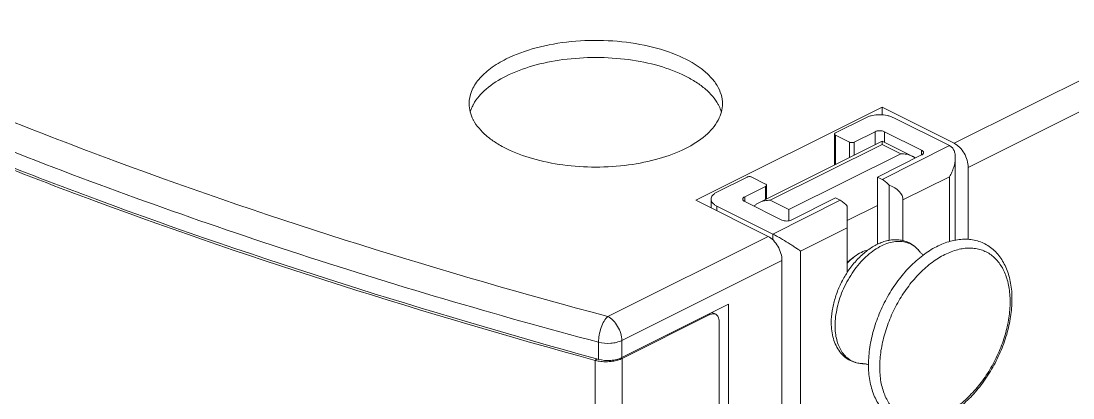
# Model space of a CAD drawing. Header units: millimetres. Extents: x 1177 to 4296, y 93 to 2298.
# Drawn here: x 3105.8 to 3265.6, y 1625.6 to 1682.9 of the extents above; entities that cross this region are included whole.
import ezdxf

# ---------------------------------------------------------------- set-up
doc = ezdxf.new("R2010")
doc.units = ezdxf.units.MM
doc.header["$LTSCALE"] = 0.1
doc.layers.get('0').update_dxf_attribs({"lineweight": 13})

msp = doc.modelspace()

# ---------------------------------------------------------------- linework, layer by layer
for p, q in [((3247.6, 1664.33), (3522.31, 1801.69)), ((3249.72, 1660.67), (3524.43, 1798.03)), ((3208.36, 1655.67), (3236.64, 1669.81)), ((3236.64, 1668.64), (3236.64, 1669.81)), ((3247.6, 1664.33), (3236.64, 1669.81)), ((3234.17, 1668.22), (3229.57, 1665.92)), ((3246.9, 1663.98), (3238.41, 1668.22)), ((3229.42, 1665.75), (3229.42, 1661.06)), ((3229.57, 1665.57), (3229.57, 1661.13)), ((3229.57, 1665.57), (3231.69, 1664.51)), ((3232.4, 1664.51), (3235.58, 1666.1)), ((3235.58, 1664.14), (3235.58, 1666.1)), ((3237, 1664.49), (3237, 1666.1)), ((3237, 1666.1), (3242.65, 1663.27)), ((3236.64, 1664.67), (3217.92, 1655.31)), ((3219.67, 1655.67), (3236.64, 1664.15)), ((3231.69, 1664.51), (3231.69, 1662.19)), ((3232.4, 1664.51), (3232.4, 1662.55)), ((3241.22, 1662.38), (3236.64, 1664.67)), ((3236.64, 1664.15), (3236.64, 1664.67)), ((3239.47, 1662.74), (3236.64, 1664.15)), ((3236.64, 1658.85), (3246.9, 1663.98)), ((3239.47, 1662.74), (3222.5, 1654.26)), ((3242.65, 1662.56), (3235.94, 1659.21)), ((3242.65, 1662.56), (3242.65, 1663.27)), ((3247.77, 1662.16), (3247.77, 1649.59)), ((3249.72, 1660.67), (3249.72, 1649.72)), ((3216.14, 1659.21), (3211.54, 1656.91)), ((3218.96, 1658.14), (3216.84, 1659.21)), ((3235.94, 1659.21), (3235.94, 1649.32)), ((3236.64, 1658.85), (3235.94, 1659.21)), ((3239.82, 1655.72), (3246.9, 1659.26)), ((3246.9, 1659.26), (3246.9, 1649.4)), ((3215.78, 1656.2), (3218.96, 1657.79)), ((3218.96, 1657.79), (3218.96, 1655.83)), ((3219.11, 1657.97), (3219.11, 1655.9)), ((3237.7, 1657.97), (3237.7, 1649.57)), ((3219.32, 1650.19), (3208.36, 1655.67)), ((3210.66, 1655.85), (3210.66, 1654.52)), ((3215.78, 1655.49), (3215.78, 1656.2)), ((3221.44, 1652.66), (3215.78, 1655.49)), ((3222.5, 1654.26), (3219.67, 1655.67)), ((3220.03, 1650.54), (3230.28, 1655.67)), ((3229.57, 1656.02), (3222.85, 1652.66)), ((3230.28, 1655.67), (3229.57, 1656.02)), ((3239.82, 1655.72), (3239.82, 1649.54)), ((3211.54, 1654.79), (3211.54, 1654.08)), ((3211.54, 1654.79), (3220.03, 1650.54)), ((3222.5, 1652.56), (3222.5, 1654.26)), ((3235.94, 1654.88), (3231.34, 1652.58)), ((3231.34, 1644.67), (3231.34, 1654.79)), ((3224.27, 1647.95), (3231.34, 1651.48)), ((3194.97, 1638.02), (3219.32, 1650.19)), ((3220.03, 1650.54), (3220.03, 1649.66)), ((3224.27, 1647.95), (3224.27, 1534.86)), ((3197.1, 1634.36), (3221.44, 1646.53)), ((3221.44, 1536.55), (3221.44, 1646.53)), ((3231.9, 1646.69), (3232.47, 1647.12)), ((3231.12, 1644.34), (3231.1, 1644.32)), ((3197.1, 1631.76), (3213.31, 1639.87)), ((3213.31, 1217.25), (3213.31, 1639.87)), ((3210.48, 1638.29), (3197.17, 1631.64)), ((3210.48, 1638.29), (3210.32, 1638.37)), ((3211.37, 1638.35), (3210.82, 1638.63)), ((3211.89, 1219.84), (3211.89, 1637.27)), ((3193.57, 1634.1), (3193.57, 1631.5)), ((3197.1, 1634.36), (3197.1, 1631.76)), ((3193.31, 1631.57), (3193.05, 1631.33)), ((3197.01, 1631.72), (3197.17, 1631.64)), ((3197.17, 1210.75), (3197.17, 1631.64)), ((3193.05, 1210.45), (3193.05, 1631.33))]:
    msp.add_line(p, q)
for centre, radius, start, end in [((3180.09, 1667.28), 6.27, 151.8175, 152.4382), ((3206.23, 1667.28), 6.26, 27.5733, 28.1834), ((3180.08, 1670.81), 6.26, 207.5733, 208.1829), ((3206.22, 1670.81), 6.27, 331.8168, 332.4383), ((3238.91, 1645.24), 4.33, 37.5027, 44.4215), ((3244.19, 1636.33), 15.33, 147.0268, 148.5104), ((3194.7, 1638.07), 6.94, 265.0654, 274.2487), ((3233.61, 1628.45), 2.41, 66.2621, 66.9152)]:
    msp.add_arc(centre, radius, start, end)
msp.add_ellipse((3235.58, 1655.72), major_axis=(4.24, 0), ratio=0.612372, start_param=0, end_param=1.047198)
for points, knots in [([(2948.2, 1761.41), (2962.82, 1747.66), (2987.37, 1728.54), (3023.31, 1706.13), (3053.46, 1689.95), (3085.91, 1674.94), (3132.82, 1656.25), (3169.71, 1644.74), (3194.97, 1638.02)], [0, 0, 0, 0, 0.216277, 0.333328, 0.456172, 0.584599, 0.718315, 1, 1, 1, 1]), ([(2945.54, 1755.51), (2960.18, 1741.76), (2984.72, 1722.64), (3020.67, 1700.23), (3050.81, 1684.05), (3083.26, 1669.04), (3130.18, 1650.35), (3167.06, 1638.84), (3193.31, 1631.57)], [0, 0, 0, 0, 0.216277, 0.333328, 0.456172, 0.584599, 0.718315, 1, 1, 1, 1]), ([(2946.95, 1753.72), (2961.12, 1740.58), (2985.11, 1722), (3020.41, 1699.99), (3050.56, 1683.81), (3083.01, 1668.8), (3129.92, 1650.11), (3166.8, 1638.6), (3193.05, 1631.33)], [0.008168, 0.008168, 0.008168, 0.008168, 0.2162771, 0.3333284, 0.4561716, 0.5845986, 0.7183147, 1, 1, 1, 1]), ([(3212.41, 1670.34), (3212.41, 1670.82), (3212.25, 1671.8), (3211.6, 1673.21), (3210.55, 1674.54), (3208.56, 1676.27), (3205.2, 1678.02), (3200.4, 1679.4), (3195.01, 1680.06), (3189.47, 1679.93), (3184.23, 1679.02), (3180.99, 1677.87), (3179.54, 1677.15)], [0, 0, 0, 0, 0.038301, 0.078936, 0.123707, 0.173661, 0.289903, 0.425612, 0.573776, 0.725202, 0.870157, 1, 1, 1, 1]), ([(3179.54, 1677.15), (3178.71, 1676.73), (3177.2, 1675.83), (3175.36, 1674.18), (3174.19, 1672.33), (3173.91, 1670.98), (3173.91, 1670.34)], [0, 0, 0, 0, 0.302467, 0.565523, 0.793419, 1, 1, 1, 1]), ([(3211.75, 1670.23), (3211.27, 1671.12), (3210.19, 1672.34), (3208.4, 1673.66), (3206.09, 1674.97), (3202.66, 1676.24), (3198.07, 1677.16), (3193.16, 1677.48), (3188.24, 1677.16), (3183.65, 1676.24), (3180.82, 1675.19), (3179.54, 1674.55)], [0, 0, 0, 0, 0.086915, 0.137297, 0.192397, 0.31552, 0.452228, 0.596196, 0.740165, 0.876875, 1, 1, 1, 1]), ([(3179.54, 1674.55), (3178.45, 1674.01), (3176.55, 1672.83), (3175.04, 1671.12), (3174.56, 1670.24)], [0, 0, 0, 0, 0.547767, 1, 1, 1, 1]), ([(3173.91, 1670.34), (3173.91, 1669.93), (3174.02, 1669.08), (3174.33, 1668.29), (3174.53, 1667.91)], [0, 0, 0, 0, 0.488635, 1, 1, 1, 1]), ([(3174.53, 1670.18), (3174.48, 1670.08), (3174.3, 1669.72), (3174.16, 1669.34), (3174.08, 1669.05)], [0, 0, 0, 0, 0.256107, 1, 1, 1, 1]), ([(3211.78, 1667.91), (3211.98, 1668.29), (3212.29, 1669.08), (3212.41, 1669.93), (3212.41, 1670.34)], [0, 0, 0, 0, 0.511337, 1, 1, 1, 1]), ([(3212.23, 1669.05), (3212.2, 1669.15), (3212.08, 1669.53), (3211.92, 1669.91), (3211.78, 1670.18)], [0, 0, 0, 0, 0.244721, 1, 1, 1, 1]), ([(3238.41, 1668.22), (3238.26, 1668.29), (3237.94, 1668.42), (3237.24, 1668.61), (3236.29, 1668.7), (3235.34, 1668.61), (3234.63, 1668.42), (3234.31, 1668.29), (3234.17, 1668.22)], [0, 0, 0, 0, 0.112572, 0.235644, 0.5, 0.764356, 0.887428, 1, 1, 1, 1]), ([(3174.56, 1667.85), (3175.04, 1666.97), (3176.12, 1665.74), (3177.91, 1664.42), (3180.22, 1663.12), (3183.65, 1661.85), (3188.24, 1660.93), (3193.15, 1660.61), (3198.07, 1660.93), (3202.66, 1661.85), (3205.49, 1662.9), (3206.77, 1663.54)], [0, 0, 0, 0, 0.086915, 0.137297, 0.192397, 0.315519, 0.452227, 0.596196, 0.740165, 0.876874, 1, 1, 1, 1]), ([(3206.77, 1663.54), (3207.86, 1664.08), (3209.76, 1665.26), (3211.27, 1666.96), (3211.75, 1667.85)], [0, 0, 0, 0, 0.547766, 1, 1, 1, 1]), ([(3229.57, 1665.92), (3229.55, 1665.91), (3229.51, 1665.89), (3229.46, 1665.85), (3229.43, 1665.8), (3229.42, 1665.76), (3229.42, 1665.75)], [0, 0, 0, 0, 0.301881, 0.565479, 0.793524, 1, 1, 1, 1]), ([(3229.42, 1665.75), (3229.42, 1665.73), (3229.43, 1665.69), (3229.46, 1665.65), (3229.51, 1665.6), (3229.55, 1665.58), (3229.57, 1665.57)], [0, 0, 0, 0, 0.206476, 0.434521, 0.698119, 1, 1, 1, 1]), ([(3235.58, 1666.1), (3235.68, 1666.15), (3235.92, 1666.22), (3236.29, 1666.26), (3236.66, 1666.22), (3236.89, 1666.15), (3237, 1666.1)], [0, 0, 0, 0, 0.235399, 0.5, 0.764601, 1, 1, 1, 1]), ([(3102.64, 1663.84), (3117.18, 1658.09), (3147.22, 1647.3), (3177.84, 1638.28), (3193.57, 1634.1)], [0, 0, 0, 0, 0.489964, 1, 1, 1, 1]), ([(3231.69, 1664.51), (3231.74, 1664.48), (3231.86, 1664.45), (3232.05, 1664.43), (3232.23, 1664.45), (3232.35, 1664.48), (3232.4, 1664.51)], [0, 0, 0, 0, 0.23537, 0.5, 0.76463, 1, 1, 1, 1]), ([(3246.9, 1663.98), (3247.04, 1663.9), (3247.32, 1663.69), (3247.6, 1663.24), (3247.75, 1662.72), (3247.77, 1662.35), (3247.77, 1662.16)], [0, 0, 0, 0, 0.235988, 0.478323, 0.732949, 1, 1, 1, 1]), ([(3247.6, 1664.33), (3247.9, 1664.18), (3248.48, 1663.73), (3249.15, 1662.83), (3249.6, 1661.79), (3249.72, 1661.04), (3249.72, 1660.67)], [0, 0, 0, 0, 0.22968, 0.488215, 0.753203, 1, 1, 1, 1]), ([(3239.47, 1662.74), (3239.77, 1662.74), (3240.38, 1662.69), (3240.96, 1662.51), (3241.22, 1662.38)], [0, 0, 0, 0, 0.504122, 1, 1, 1, 1]), ([(3241.22, 1662.38), (3241.26, 1662.36), (3241.43, 1662.27), (3241.58, 1662.17), (3241.69, 1662.08)], [0, 0, 0, 0, 0.252696, 1, 1, 1, 1]), ([(3242.65, 1663.27), (3242.7, 1663.25), (3242.77, 1663.2), (3242.87, 1663.12), (3242.93, 1663.02), (3242.95, 1662.95), (3242.95, 1662.92)], [0, 0, 0, 0, 0.302291, 0.565549, 0.793458, 1, 1, 1, 1]), ([(3242.95, 1662.92), (3242.95, 1662.88), (3242.93, 1662.81), (3242.87, 1662.72), (3242.77, 1662.63), (3242.7, 1662.59), (3242.65, 1662.56)], [0, 0, 0, 0, 0.206542, 0.434451, 0.697709, 1, 1, 1, 1]), ([(3247.77, 1662.16), (3247.77, 1661.91), (3247.73, 1661.41), (3247.54, 1660.68), (3247.27, 1659.95), (3247.03, 1659.49), (3246.9, 1659.26)], [0, 0, 0, 0, 0.240398, 0.488828, 0.742714, 1, 1, 1, 1]), ([(3216.84, 1659.21), (3216.79, 1659.23), (3216.68, 1659.27), (3216.49, 1659.28), (3216.3, 1659.27), (3216.19, 1659.23), (3216.14, 1659.21)], [0, 0, 0, 0, 0.23537, 0.5, 0.76463, 1, 1, 1, 1]), ([(3236.64, 1658.85), (3236.84, 1658.75), (3237.22, 1658.49), (3237.55, 1658.16), (3237.7, 1657.97)], [0, 0, 0, 0, 0.475449, 1, 1, 1, 1]), ([(3219.11, 1657.97), (3219.11, 1657.98), (3219.1, 1658.02), (3219.07, 1658.07), (3219.03, 1658.11), (3218.99, 1658.13), (3218.96, 1658.14)], [0, 0, 0, 0, 0.206476, 0.434521, 0.698119, 1, 1, 1, 1]), ([(3218.96, 1657.79), (3218.99, 1657.8), (3219.03, 1657.83), (3219.07, 1657.87), (3219.1, 1657.92), (3219.11, 1657.95), (3219.11, 1657.97)], [0, 0, 0, 0, 0.301881, 0.565479, 0.793524, 1, 1, 1, 1]), ([(3211.54, 1656.91), (3211.41, 1656.84), (3211.17, 1656.7), (3210.89, 1656.44), (3210.71, 1656.16), (3210.66, 1655.95), (3210.66, 1655.85)], [0, 0, 0, 0, 0.302467, 0.565523, 0.793418, 1, 1, 1, 1]), ([(3210.66, 1655.85), (3210.66, 1655.75), (3210.71, 1655.54), (3210.89, 1655.25), (3211.17, 1654.99), (3211.41, 1654.85), (3211.54, 1654.79)], [0, 0, 0, 0, 0.206582, 0.434477, 0.697533, 1, 1, 1, 1]), ([(3215.49, 1655.85), (3215.49, 1655.88), (3215.5, 1655.95), (3215.57, 1656.05), (3215.66, 1656.13), (3215.74, 1656.18), (3215.78, 1656.2)], [0, 0, 0, 0, 0.206542, 0.434451, 0.697709, 1, 1, 1, 1]), ([(3215.78, 1655.49), (3215.74, 1655.51), (3215.66, 1655.56), (3215.57, 1655.65), (3215.5, 1655.74), (3215.49, 1655.81), (3215.49, 1655.85)], [0, 0, 0, 0, 0.302291, 0.565549, 0.793458, 1, 1, 1, 1]), ([(3219.67, 1655.67), (3219.37, 1655.67), (3218.77, 1655.62), (3218.19, 1655.44), (3217.92, 1655.31)], [0, 0, 0, 0, 0.50405, 1, 1, 1, 1]), ([(3230.28, 1655.67), (3230.47, 1655.57), (3230.86, 1655.31), (3231.18, 1654.98), (3231.34, 1654.79)], [0, 0, 0, 0, 0.475449, 1, 1, 1, 1]), ([(3217.92, 1655.31), (3217.78, 1655.24), (3217.53, 1655.08), (3217.3, 1654.89), (3217.2, 1654.79)], [0, 0, 0, 0, 0.505796, 1, 1, 1, 1]), ([(3222.85, 1652.66), (3222.75, 1652.61), (3222.52, 1652.54), (3222.15, 1652.51), (3221.78, 1652.54), (3221.54, 1652.61), (3221.44, 1652.66)], [0, 0, 0, 0, 0.235399, 0.5, 0.764601, 1, 1, 1, 1]), ([(3219.32, 1650.19), (3219.62, 1650.04), (3220.2, 1649.59), (3220.86, 1648.69), (3221.31, 1647.65), (3221.44, 1646.89), (3221.44, 1646.53)], [0, 0, 0, 0, 0.22968, 0.488215, 0.753203, 1, 1, 1, 1]), ([(3224.27, 1647.95), (3224.14, 1648.04), (3223.87, 1648.23), (3223.42, 1648.53), (3222.93, 1648.86), (3222.18, 1649.32), (3221.4, 1649.8), (3220.6, 1650.24), (3220.21, 1650.45), (3220.03, 1650.54)], [0, 0, 0, 0, 0.095269, 0.202888, 0.321913, 0.451322, 0.732615, 0.873663, 1, 1, 1, 1]), ([(3242, 1648.28), (3241.78, 1648.5), (3241.29, 1648.9), (3240.41, 1649.29), (3239.45, 1649.46), (3238.42, 1649.41), (3237.35, 1649.13), (3236.27, 1648.64), (3235.2, 1647.95), (3234.16, 1647.08), (3233.17, 1646.05), (3232.27, 1644.89), (3231.46, 1643.61), (3230.78, 1642.25), (3230.22, 1640.84), (3229.82, 1639.42), (3229.57, 1638.01), (3229.51, 1637.08), (3229.51, 1636.62)], [0, 0, 0, 0, 0.046254, 0.091892, 0.138682, 0.188164, 0.241419, 0.299003, 0.360991, 0.427071, 0.496632, 0.568846, 0.642732, 0.717223, 0.791222, 0.863654, 0.93353, 1, 1, 1, 1]), ([(3242.34, 1647.88), (3242.19, 1648.08), (3241.86, 1648.45), (3241.29, 1648.92), (3240.64, 1649.28), (3239.95, 1649.53), (3239.21, 1649.67), (3238.46, 1649.69), (3237.68, 1649.6), (3236.91, 1649.4), (3236.13, 1649.1), (3235.1, 1648.57), (3233.85, 1647.67), (3232.48, 1646.3), (3231.69, 1645.24), (3231.33, 1644.68)], [0, 0, 0, 0, 0.055595, 0.110352, 0.164777, 0.219281, 0.274308, 0.330316, 0.387741, 0.446983, 0.508361, 0.57208, 0.706626, 0.85004, 1, 1, 1, 1]), ([(3256.38, 1640.61), (3256.38, 1641.43), (3256.29, 1642.64), (3255.94, 1644.19), (3255.58, 1645.25), (3255.11, 1646.22), (3254.55, 1647.1), (3253.88, 1647.88), (3253.13, 1648.53), (3252.28, 1649.06), (3251.37, 1649.45), (3250.4, 1649.69), (3249.39, 1649.78), (3248.35, 1649.73), (3247.29, 1649.54), (3246.22, 1649.22), (3244.78, 1648.6), (3243, 1647.51), (3241.02, 1645.8), (3239.2, 1643.72), (3237.62, 1641.36), (3236.31, 1638.78), (3235.34, 1636.1), (3234.73, 1633.4), (3234.58, 1631.59), (3234.58, 1630.71)], [0, 0, 0, 0, 0.062933, 0.092651, 0.121235, 0.148783, 0.17544, 0.201396, 0.226864, 0.252072, 0.27726, 0.302662, 0.32851, 0.355023, 0.382393, 0.410775, 0.44028, 0.502771, 0.569814, 0.640611, 0.71388, 0.788058, 0.86148, 0.932563, 1, 1, 1, 1]), ([(3235.96, 1649), (3235.96, 1649.02), (3235.94, 1649.13), (3235.94, 1649.23), (3235.94, 1649.32)], [0.0823444, 0.0823444, 0.0823444, 0.0823444, 0.2416199, 1, 1, 1, 1]), ([(3232.47, 1647.12), (3232.79, 1647.36), (3233.44, 1647.77), (3234.17, 1648.04), (3234.52, 1648.12)], [0, 0, 0, 0, 0.525497, 1, 1, 1, 1]), ([(3256.09, 1640.26), (3256.09, 1641.02), (3256, 1642.14), (3255.68, 1643.55), (3255.36, 1644.51), (3254.94, 1645.39), (3254.44, 1646.16), (3253.86, 1646.84), (3253.21, 1647.4), (3252.48, 1647.84), (3251.69, 1648.16), (3250.85, 1648.36), (3249.96, 1648.43), (3249.04, 1648.37), (3248.1, 1648.18), (3247.14, 1647.87), (3245.81, 1647.28), (3244.17, 1646.25), (3242.32, 1644.62), (3240.62, 1642.65), (3239.14, 1640.4), (3237.91, 1637.96), (3237, 1635.42), (3236.43, 1632.88), (3236.29, 1631.18), (3236.29, 1630.36)], [0, 0, 0, 0, 0.063385, 0.092949, 0.121078, 0.147848, 0.173402, 0.197956, 0.221794, 0.245253, 0.268702, 0.292512, 0.317022, 0.342519, 0.369223, 0.39728, 0.426772, 0.490011, 0.558546, 0.63128, 0.706699, 0.783055, 0.85852, 0.93134, 1, 1, 1, 1]), ([(3242.34, 1647.88), (3242.37, 1647.84), (3242.44, 1647.76), (3242.58, 1647.63), (3242.75, 1647.5), (3242.88, 1647.42), (3242.95, 1647.39)], [0, 0, 0, 0, 0.1687118, 0.4008561, 0.6849816, 0.965074, 0.965074, 0.965074, 0.965074]), ([(3231.33, 1646.08), (3231.42, 1646.18), (3231.78, 1646.55), (3232.17, 1646.89), (3232.47, 1647.12)], [0, 0, 0, 0, 0.257742, 1, 1, 1, 1]), ([(3231.34, 1646.22), (3231.38, 1646.26), (3231.57, 1646.43), (3231.76, 1646.58), (3231.9, 1646.69)], [0, 0, 0, 0, 0.254817, 1, 1, 1, 1]), ([(3231.1, 1644.32), (3230.76, 1643.76), (3230.15, 1642.59), (3229.46, 1640.76), (3229.03, 1638.92), (3228.92, 1637.68), (3228.92, 1637.08)], [0, 0, 0, 0, 0.258401, 0.514808, 0.763534, 1, 1, 1, 1]), ([(3234.58, 1630.71), (3234.58, 1629.89), (3234.67, 1628.68), (3235.02, 1627.14), (3235.38, 1626.08), (3235.85, 1625.1), (3236.41, 1624.22), (3237.08, 1623.44), (3237.84, 1622.79), (3238.68, 1622.26), (3239.59, 1621.88), (3240.56, 1621.64), (3241.58, 1621.54), (3242.62, 1621.59), (3243.67, 1621.78), (3244.74, 1622.11), (3246.18, 1622.72), (3247.96, 1623.81), (3249.94, 1625.52), (3251.76, 1627.6), (3253.34, 1629.97), (3254.65, 1632.54), (3255.62, 1635.23), (3256.23, 1637.93), (3256.38, 1639.73), (3256.38, 1640.61)], [0, 0, 0, 0, 0.062933, 0.092651, 0.121235, 0.148783, 0.17544, 0.201396, 0.226864, 0.252072, 0.27726, 0.302662, 0.32851, 0.355023, 0.382393, 0.410775, 0.44028, 0.502771, 0.569814, 0.640611, 0.71388, 0.788058, 0.86148, 0.932563, 1, 1, 1, 1]), ([(3256.09, 1640.26), (3256.09, 1639.44), (3255.95, 1637.74), (3255.38, 1635.2), (3254.47, 1632.66), (3253.24, 1630.22), (3251.75, 1627.97), (3250.05, 1626), (3248.21, 1624.37), (3246.57, 1623.33), (3245.24, 1622.75), (3244.28, 1622.44), (3243.33, 1622.25), (3242.41, 1622.19), (3241.53, 1622.26), (3240.69, 1622.45), (3239.9, 1622.78), (3239.17, 1623.22), (3238.51, 1623.78), (3237.93, 1624.45), (3237.43, 1625.23), (3237.02, 1626.1), (3236.69, 1627.06), (3236.37, 1628.48), (3236.29, 1629.6), (3236.29, 1630.36)], [0, 0, 0, 0, 0.06866, 0.14148, 0.216945, 0.293301, 0.36872, 0.441454, 0.509989, 0.573228, 0.60272, 0.630777, 0.657481, 0.682978, 0.707488, 0.731298, 0.754747, 0.778206, 0.802044, 0.826598, 0.852152, 0.878922, 0.907051, 0.936615, 1, 1, 1, 1]), ([(3194.97, 1638.02), (3194.76, 1637.81), (3194.37, 1637.27), (3193.94, 1636.31), (3193.65, 1635.22), (3193.57, 1634.46), (3193.57, 1634.1)], [0, 0, 0, 0, 0.208673, 0.465791, 0.741155, 1, 1, 1, 1]), ([(3197.1, 1634.36), (3197.1, 1634.72), (3196.97, 1635.47), (3196.52, 1636.52), (3195.85, 1637.42), (3195.28, 1637.87), (3194.97, 1638.02)], [0, 0, 0, 0, 0.246793, 0.511785, 0.770324, 1, 1, 1, 1]), ([(3211.37, 1638.35), (3211.25, 1638.41), (3210.93, 1638.47), (3210.63, 1638.37), (3210.48, 1638.29)], [0, 0, 0, 0, 0.463901, 1, 1, 1, 1]), ([(3211.89, 1637.27), (3211.89, 1637.5), (3211.84, 1637.84), (3211.61, 1638.19), (3211.46, 1638.31), (3211.37, 1638.35)], [0, 0, 0, 0, 0.548178, 0.782243, 1, 1, 1, 1]), ([(3228.92, 1637.08), (3228.92, 1636.66), (3228.97, 1635.83), (3229.21, 1634.66), (3229.61, 1633.58), (3230.18, 1632.64), (3230.91, 1631.86), (3231.79, 1631.28), (3232.78, 1630.92), (3233.47, 1630.84), (3233.82, 1630.84)], [0, 0, 0, 0, 0.142422, 0.277524, 0.405813, 0.528525, 0.647383, 0.764305, 0.881208, 1, 1, 1, 1]), ([(3233.15, 1630.9), (3232.88, 1630.95), (3232.35, 1631.09), (3231.62, 1631.49), (3230.99, 1632.04), (3230.45, 1632.73), (3230.03, 1633.55), (3229.73, 1634.49), (3229.54, 1635.53), (3229.51, 1636.25), (3229.51, 1636.62)], [0, 0, 0, 0, 0.111142, 0.221095, 0.333083, 0.450021, 0.574159, 0.706904, 0.848897, 1, 1, 1, 1]), ([(3193.57, 1634.1), (3194.16, 1633.94), (3195.11, 1633.87), (3196.3, 1634.05), (3196.85, 1634.24), (3197.1, 1634.36)], [0, 0, 0, 0, 0.516802, 0.77208, 1, 1, 1, 1]), ([(3197.1, 1631.76), (3196.85, 1631.64), (3196.3, 1631.45), (3195.11, 1631.27), (3194.16, 1631.34), (3193.57, 1631.5), (3193.48, 1631.52), (3193.39, 1631.55), (3193.31, 1631.57)], [0, 0, 0, 0, 0.227819, 0.483233, 1, 1, 1, 1.075488, 1.075488, 1.075488, 1.075488]), ([(3196.27, 1631.32), (3196.35, 1631.34), (3196.66, 1631.42), (3196.96, 1631.54), (3197.17, 1631.64)], [0, 0, 0, 0, 0.264369, 1, 1, 1, 1]), ([(3193.05, 1631.33), (3193.13, 1631.31), (3193.48, 1631.23), (3193.83, 1631.18), (3194.1, 1631.15)], [0, 0, 0, 0, 0.241462, 1, 1, 1, 1]), ([(3195.21, 1631.15), (3195.3, 1631.15), (3195.66, 1631.19), (3196.01, 1631.25), (3196.27, 1631.32)], [0, 0, 0, 0, 0.256338, 1, 1, 1, 1]), ([(3233.82, 1630.84), (3233.77, 1630.84), (3233.54, 1630.85), (3233.32, 1630.87), (3233.15, 1630.9)], [0, 0, 0, 0, 0.253667, 1, 1, 1, 1]), ([(3234.56, 1630.66), (3234.48, 1630.7), (3234.34, 1630.75), (3234.14, 1630.8), (3233.97, 1630.83), (3233.87, 1630.84), (3233.82, 1630.84)], [0, 0, 0, 0, 0.316233, 0.599942, 0.831661, 1, 1, 1, 1])]:
    msp.add_open_spline(points, degree=3, knots=knots)

doc.saveas('drawing.dxf')
